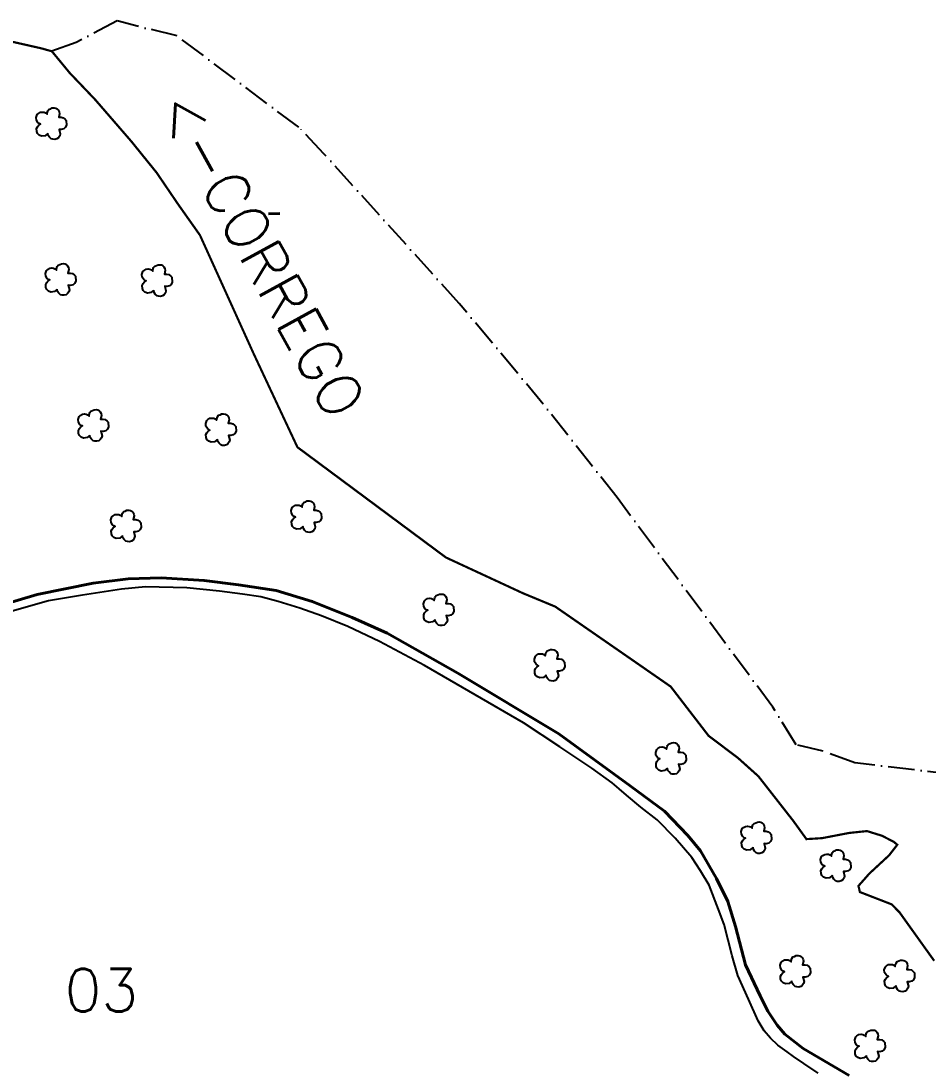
# Model space of a CAD drawing. Extents: x 742933 to 746083, y 7825389 to 7829844.
# Drawn here: x 743970.5 to 744383.7, y 7828058.4 to 7828536.5 of the extents above; entities that cross this region are included whole.
import ezdxf

# ---------------------------------------------------------------- set-up
doc = ezdxf.new("R2010")
doc.units = 0
doc.linetypes.add('CONTINUO', pattern=[0])
doc.linetypes.add('LIN3', pattern=[6, 4, -1, 0, -1])
doc.layers.add('0114001012', color=1, linetype='Continuous', lineweight=40)
doc.layers.add('0114001012003', color=5, linetype='Continuous', lineweight=25)
for name, color, linetype in [('_SIMBOLO ARVORE', 118, 'Continuous'), ('CERCA', 54, 'Continuous'), ('CURSOS_D_AGUA', 5, 'Continuous'), ('TEXTO', 7, 'Continuous')]:
    doc.layers.add(name, color=color, linetype=linetype)
doc.styles.add('ROMANS', font='romans')
doc.styles.add('SIMPLEX', font='simplex.shx', dxfattribs={"height": 20})

msp = doc.modelspace()

# ---------------------------------------------------------------- linework, layer by layer
at = {"layer": '0114001012', "linetype": 'Continuous'}
msp.add_lwpolyline([(744347.76, 7828055.9), (744326.75, 7828068.19), (744318.45, 7828074.66), (744314.93, 7828078.88), (744310.71, 7828085.21), (744307.19, 7828092.24), (744300.58, 7828106.3), (744295.93, 7828123.8), (744292.55, 7828135.19), (744287.34, 7828145.74), (744280.02, 7828158.31), (744274.25, 7828165.34), (744263.69, 7828176.31), (744248.07, 7828187.84), (744215.55, 7828211.64), (744169.48, 7828239.26), (744137.37, 7828257.44), (744121.33, 7828264.61), (744103.17, 7828271.92), (744086.8, 7828276.88), (744069.63, 7828279.56), (744054.01, 7828281.52), (744034.31, 7828282.65), (744019.39, 7828282.23), (744003.41, 7828280.26), (743977.94, 7828275.05), (743954.86, 7828268.3)], dxfattribs=at)
at = {"layer": '0114001012003'}
msp.add_lwpolyline([(744333.58, 7828056.98), (744327.1, 7828061.31), (744322.36, 7828064.58), (744319.55, 7828066.66), (744315.32, 7828069.76), (744311.88, 7828072.97), (744309.06, 7828076.18), (744306.29, 7828080.77), (744301.95, 7828090.63), (744297.09, 7828101.53), (744294.44, 7828110.37), (744290.78, 7828124.71), (744288.18, 7828131.52), (744283.96, 7828142.56), (744280.12, 7828149.23), (744276.11, 7828155.2), (744268.51, 7828164.05), (744260.38, 7828172.47), (744252.94, 7828178.22), (744246.34, 7828183.62), (744243.02, 7828186.61), (744239.86, 7828189.26), (744230.61, 7828195.93), (744216.01, 7828205.62), (744199.42, 7828216.56), (744177.37, 7828229.37), (744154.31, 7828242.73), (744133.83, 7828253.68), (744119.4, 7828260.55), (744107.43, 7828265.36), (744097.51, 7828268.9), (744087.64, 7828271.89), (744079.81, 7828274.09), (744071.41, 7828275.27), (744060.9, 7828276.63), (744046.02, 7828278.1), (744027.2, 7828278.66), (744016.35, 7828277.59), (743998.54, 7828274.78), (743982.98, 7828272.18), (743964.35, 7828266.88)], dxfattribs=at)
at = {"layer": '_SIMBOLO ARVORE', "linetype": 'CONTINUO'}
for points in [[(743982.76, 7828485.23, 0), (743981.51, 7828484.18, 0), (743979.93, 7828484, 0), (743978.8, 7828484.44, 0), (743978, 7828485.22, 0), (743977.67, 7828486.12, 0), (743977.58, 7828487.46, 0), (743978.01, 7828488.3, 0), (743978.46, 7828488.92, 0), (743979.38, 7828489.54, 0), (743978.8, 7828489.72, 0), (743978.22, 7828490.19, 0), (743977.55, 7828491.25, 0), (743977.43, 7828492.52, 0), (743977.91, 7828493.83, 0), (743978.43, 7828494.3, 0), (743979.35, 7828494.87, 0), (743980.33, 7828495, 0), (743981.11, 7828494.89, 0), (743981.73, 7828494.6, 0), (743982.41, 7828494, 0), (743982.61, 7828495.15, 0), (743982.78, 7828495.61, 0), (743983.29, 7828496.25, 0), (743984.04, 7828496.53, 0), (743984.77, 7828496.86, 0), (743985.6, 7828496.93, 0), (743986.38, 7828496.82, 0), (743987.01, 7828496.48, 0), (743987.49, 7828495.98, 0), (743987.9, 7828495.16, 0), (743988.06, 7828494.25, 0), (743987.68, 7828492.64, 0), (743988.82, 7828492.66, 0), (743989.75, 7828492.43, 0), (743990.63, 7828491.73, 0), (743991.12, 7828491.17, 0), (743991.26, 7828488.95, 0), (743990.71, 7828487.95, 0), (743989.99, 7828487.29, 0), (743988.85, 7828486.99, 0), (743987.85, 7828487.07, 0), (743988.38, 7828485, 0), (743988.14, 7828484.11, 0), (743987.54, 7828483.27, 0), (743986.88, 7828482.74, 0), (743985.94, 7828482.51, 0), (743985, 7828482.57, 0), (743984.31, 7828482.76, 0), (743983.51, 7828483.55, 0), (743982.96, 7828484.26, 0), (743982.79, 7828485.33, 0)], [(743986.98, 7828414.19, 0), (743985.74, 7828413.15, 0), (743984.15, 7828412.97, 0), (743983.02, 7828413.4, 0), (743982.22, 7828414.19, 0), (743981.89, 7828415.09, 0), (743981.8, 7828416.42, 0), (743982.24, 7828417.26, 0), (743982.69, 7828417.88, 0), (743983.6, 7828418.5, 0), (743983.02, 7828418.69, 0), (743982.45, 7828419.16, 0), (743981.78, 7828420.22, 0), (743981.66, 7828421.48, 0), (743982.14, 7828422.8, 0), (743982.65, 7828423.27, 0), (743983.58, 7828423.84, 0), (743984.56, 7828423.97, 0), (743985.34, 7828423.86, 0), (743985.95, 7828423.57, 0), (743986.63, 7828422.97, 0), (743986.83, 7828424.12, 0), (743987.01, 7828424.58, 0), (743987.51, 7828425.22, 0), (743988.26, 7828425.5, 0), (743989, 7828425.82, 0), (743989.82, 7828425.9, 0), (743990.61, 7828425.79, 0), (743991.24, 7828425.45, 0), (743991.71, 7828424.94, 0), (743992.12, 7828424.13, 0), (743992.29, 7828423.22, 0), (743991.91, 7828421.61, 0), (743993.04, 7828421.62, 0), (743993.98, 7828421.4, 0), (743994.86, 7828420.7, 0), (743995.35, 7828420.14, 0), (743995.48, 7828417.92, 0), (743994.94, 7828416.92, 0), (743994.21, 7828416.26, 0), (743993.07, 7828415.95, 0), (743992.07, 7828416.04, 0), (743992.61, 7828413.96, 0), (743992.36, 7828413.08, 0), (743991.76, 7828412.23, 0), (743991.1, 7828411.71, 0), (743990.16, 7828411.48, 0), (743989.23, 7828411.53, 0), (743988.53, 7828411.73, 0), (743987.73, 7828412.52, 0), (743987.19, 7828413.23, 0), (743987.02, 7828414.3, 0)], [(744030.93, 7828413.72, 0), (744029.68, 7828412.68, 0), (744028.1, 7828412.49, 0), (744026.97, 7828412.93, 0), (744026.17, 7828413.72, 0), (744025.84, 7828414.62, 0), (744025.75, 7828415.95, 0), (744026.18, 7828416.79, 0), (744026.64, 7828417.41, 0), (744027.55, 7828418.03, 0), (744026.97, 7828418.21, 0), (744026.4, 7828418.69, 0), (744025.72, 7828419.75, 0), (744025.6, 7828421.01, 0), (744026.09, 7828422.32, 0), (744026.6, 7828422.79, 0), (744027.53, 7828423.36, 0), (744028.5, 7828423.49, 0), (744029.28, 7828423.38, 0), (744029.9, 7828423.1, 0), (744030.58, 7828422.49, 0), (744030.78, 7828423.65, 0), (744030.95, 7828424.11, 0), (744031.46, 7828424.75, 0), (744032.21, 7828425.02, 0), (744032.94, 7828425.35, 0), (744033.77, 7828425.42, 0), (744034.55, 7828425.31, 0), (744035.19, 7828424.98, 0), (744035.66, 7828424.47, 0), (744036.07, 7828423.65, 0), (744036.23, 7828422.75, 0), (744035.86, 7828421.13, 0), (744036.99, 7828421.15, 0), (744037.92, 7828420.92, 0), (744038.81, 7828420.23, 0), (744039.3, 7828419.67, 0), (744039.43, 7828417.44, 0), (744038.88, 7828416.45, 0), (744038.16, 7828415.78, 0), (744037.02, 7828415.48, 0), (744036.02, 7828415.57, 0), (744036.55, 7828413.49, 0), (744036.31, 7828412.6, 0), (744035.71, 7828411.76, 0), (744035.05, 7828411.23, 0), (744034.11, 7828411, 0), (744033.18, 7828411.06, 0), (744032.48, 7828411.26, 0), (744031.68, 7828412.04, 0), (744031.13, 7828412.75, 0), (744030.97, 7828413.83, 0)], [(744001.86, 7828347.64, 0), (744000.61, 7828346.6, 0), (743999.03, 7828346.42, 0), (743997.9, 7828346.85, 0), (743997.1, 7828347.64, 0), (743996.77, 7828348.54, 0), (743996.68, 7828349.87, 0), (743997.11, 7828350.71, 0), (743997.57, 7828351.33, 0), (743998.48, 7828351.95, 0), (743997.9, 7828352.14, 0), (743997.33, 7828352.61, 0), (743996.65, 7828353.67, 0), (743996.53, 7828354.93, 0), (743997.02, 7828356.25, 0), (743997.53, 7828356.72, 0), (743998.46, 7828357.29, 0), (743999.43, 7828357.42, 0), (744000.21, 7828357.3, 0), (744000.83, 7828357.02, 0), (744001.51, 7828356.42, 0), (744001.71, 7828357.57, 0), (744001.88, 7828358.03, 0), (744002.39, 7828358.67, 0), (744003.14, 7828358.95, 0), (744003.88, 7828359.27, 0), (744004.7, 7828359.35, 0), (744005.48, 7828359.24, 0), (744006.12, 7828358.9, 0), (744006.59, 7828358.39, 0), (744007, 7828357.58, 0), (744007.16, 7828356.67, 0), (744006.79, 7828355.06, 0), (744007.92, 7828355.07, 0), (744008.86, 7828354.85, 0), (744009.74, 7828354.15, 0), (744010.23, 7828353.59, 0), (744010.36, 7828351.37, 0), (744009.81, 7828350.37, 0), (744009.09, 7828349.71, 0), (744007.95, 7828349.4, 0), (744006.95, 7828349.49, 0), (744007.48, 7828347.41, 0), (744007.24, 7828346.53, 0), (744006.64, 7828345.68, 0), (744005.98, 7828345.16, 0), (744005.04, 7828344.93, 0), (744004.11, 7828344.98, 0), (744003.41, 7828345.18, 0), (744002.61, 7828345.97, 0), (744002.06, 7828346.68, 0), (744001.9, 7828347.75, 0)], [(744059.97, 7828345.75, 0), (744058.73, 7828344.71, 0), (744057.14, 7828344.53, 0), (744056.01, 7828344.96, 0), (744055.21, 7828345.75, 0), (744054.88, 7828346.65, 0), (744054.79, 7828347.98, 0), (744055.23, 7828348.82, 0), (744055.68, 7828349.44, 0), (744056.59, 7828350.06, 0), (744056.01, 7828350.25, 0), (744055.44, 7828350.72, 0), (744054.77, 7828351.78, 0), (744054.65, 7828353.04, 0), (744055.13, 7828354.36, 0), (744055.64, 7828354.83, 0), (744056.57, 7828355.4, 0), (744057.55, 7828355.53, 0), (744058.33, 7828355.42, 0), (744058.95, 7828355.13, 0), (744059.62, 7828354.53, 0), (744059.83, 7828355.68, 0), (744060, 7828356.14, 0), (744060.5, 7828356.78, 0), (744061.26, 7828357.06, 0), (744061.99, 7828357.38, 0), (744062.82, 7828357.46, 0), (744063.6, 7828357.35, 0), (744064.23, 7828357.01, 0), (744064.7, 7828356.5, 0), (744065.12, 7828355.69, 0), (744065.28, 7828354.78, 0), (744064.9, 7828353.17, 0), (744066.03, 7828353.18, 0), (744066.97, 7828352.96, 0), (744067.85, 7828352.26, 0), (744068.34, 7828351.7, 0), (744068.47, 7828349.48, 0), (744067.93, 7828348.48, 0), (744067.2, 7828347.82, 0), (744066.06, 7828347.51, 0), (744065.06, 7828347.6, 0), (744065.6, 7828345.52, 0), (744065.35, 7828344.64, 0), (744064.75, 7828343.79, 0), (744064.09, 7828343.27, 0), (744063.15, 7828343.04, 0), (744062.22, 7828343.09, 0), (744061.52, 7828343.29, 0), (744060.72, 7828344.08, 0), (744060.18, 7828344.79, 0), (744060.01, 7828345.86, 0)], [(744098.93, 7828306.11, 0), (744097.69, 7828305.06, 0), (744096.11, 7828304.88, 0), (744094.98, 7828305.32, 0), (744094.18, 7828306.1, 0), (744093.85, 7828307, 0), (744093.76, 7828308.34, 0), (744094.19, 7828309.18, 0), (744094.64, 7828309.8, 0), (744095.56, 7828310.42, 0), (744094.98, 7828310.6, 0), (744094.4, 7828311.07, 0), (744093.73, 7828312.13, 0), (744093.61, 7828313.4, 0), (744094.09, 7828314.71, 0), (744094.6, 7828315.18, 0), (744095.53, 7828315.75, 0), (744096.51, 7828315.88, 0), (744097.29, 7828315.77, 0), (744097.91, 7828315.48, 0), (744098.59, 7828314.88, 0), (744098.79, 7828316.03, 0), (744098.96, 7828316.49, 0), (744099.47, 7828317.13, 0), (744100.22, 7828317.41, 0), (744100.95, 7828317.74, 0), (744101.78, 7828317.81, 0), (744102.56, 7828317.7, 0), (744103.19, 7828317.36, 0), (744103.67, 7828316.86, 0), (744104.08, 7828316.04, 0), (744104.24, 7828315.13, 0), (744103.86, 7828313.52, 0), (744105, 7828313.54, 0), (744105.93, 7828313.31, 0), (744106.81, 7828312.61, 0), (744107.3, 7828312.05, 0), (744107.44, 7828309.83, 0), (744106.89, 7828308.83, 0), (744106.17, 7828308.17, 0), (744105.03, 7828307.87, 0), (744104.03, 7828307.95, 0), (744104.56, 7828305.88, 0), (744104.32, 7828304.99, 0), (744103.72, 7828304.15, 0), (744103.05, 7828303.62, 0), (744102.12, 7828303.39, 0), (744101.18, 7828303.45, 0), (744100.49, 7828303.64, 0), (744099.68, 7828304.43, 0), (744099.14, 7828305.14, 0), (744098.97, 7828306.21, 0)], [(744016.76, 7828301.86, 0), (744015.51, 7828300.81, 0), (744013.93, 7828300.63, 0), (744012.8, 7828301.07, 0), (744012, 7828301.86, 0), (744011.67, 7828302.76, 0), (744011.58, 7828304.09, 0), (744012.01, 7828304.93, 0), (744012.47, 7828305.55, 0), (744013.38, 7828306.17, 0), (744012.8, 7828306.35, 0), (744012.23, 7828306.83, 0), (744011.55, 7828307.89, 0), (744011.43, 7828309.15, 0), (744011.92, 7828310.46, 0), (744012.43, 7828310.93, 0), (744013.36, 7828311.5, 0), (744014.34, 7828311.63, 0), (744015.12, 7828311.52, 0), (744015.73, 7828311.24, 0), (744016.41, 7828310.63, 0), (744016.61, 7828311.79, 0), (744016.78, 7828312.25, 0), (744017.29, 7828312.89, 0), (744018.04, 7828313.16, 0), (744018.78, 7828313.49, 0), (744019.6, 7828313.56, 0), (744020.38, 7828313.45, 0), (744021.02, 7828313.12, 0), (744021.49, 7828312.61, 0), (744021.9, 7828311.79, 0), (744022.06, 7828310.89, 0), (744021.69, 7828309.27, 0), (744022.82, 7828309.29, 0), (744023.76, 7828309.06, 0), (744024.64, 7828308.36, 0), (744025.13, 7828307.81, 0), (744025.26, 7828305.58, 0), (744024.72, 7828304.59, 0), (744023.99, 7828303.92, 0), (744022.85, 7828303.62, 0), (744021.85, 7828303.71, 0), (744022.38, 7828301.63, 0), (744022.14, 7828300.74, 0), (744021.54, 7828299.9, 0), (744020.88, 7828299.37, 0), (744019.94, 7828299.14, 0), (744019.01, 7828299.2, 0), (744018.31, 7828299.4, 0), (744017.51, 7828300.18, 0), (744016.96, 7828300.89, 0), (744016.8, 7828301.97, 0)], [(744159.15, 7828263.63, 0), (744157.9, 7828262.58, 0), (744156.32, 7828262.4, 0), (744155.19, 7828262.84, 0), (744154.39, 7828263.62, 0), (744154.06, 7828264.53, 0), (744153.97, 7828265.86, 0), (744154.4, 7828266.7, 0), (744154.86, 7828267.32, 0), (744155.77, 7828267.94, 0), (744155.19, 7828268.12, 0), (744154.62, 7828268.59, 0), (744153.95, 7828269.65, 0), (744153.82, 7828270.92, 0), (744154.31, 7828272.23, 0), (744154.82, 7828272.7, 0), (744155.75, 7828273.27, 0), (744156.73, 7828273.4, 0), (744157.51, 7828273.29, 0), (744158.12, 7828273, 0), (744158.8, 7828272.4, 0), (744159, 7828273.55, 0), (744159.18, 7828274.01, 0), (744159.68, 7828274.65, 0), (744160.43, 7828274.93, 0), (744161.17, 7828275.26, 0), (744161.99, 7828275.33, 0), (744162.77, 7828275.22, 0), (744163.41, 7828274.89, 0), (744163.88, 7828274.38, 0), (744164.29, 7828273.56, 0), (744164.45, 7828272.66, 0), (744164.08, 7828271.04, 0), (744165.21, 7828271.06, 0), (744166.15, 7828270.83, 0), (744167.03, 7828270.13, 0), (744167.52, 7828269.57, 0), (744167.65, 7828267.35, 0), (744167.11, 7828266.35, 0), (744166.38, 7828265.69, 0), (744165.24, 7828265.39, 0), (744164.24, 7828265.47, 0), (744164.78, 7828263.4, 0), (744164.53, 7828262.51, 0), (744163.93, 7828261.67, 0), (744163.27, 7828261.14, 0), (744162.33, 7828260.91, 0), (744161.4, 7828260.97, 0), (744160.7, 7828261.16, 0), (744159.9, 7828261.95, 0), (744159.36, 7828262.66, 0), (744159.19, 7828263.74, 0)], [(744209.71, 7828238.36, 0), (744208.46, 7828237.32, 0), (744206.88, 7828237.13, 0), (744205.75, 7828237.57, 0), (744204.95, 7828238.36, 0), (744204.62, 7828239.26, 0), (744204.53, 7828240.59, 0), (744204.96, 7828241.43, 0), (744205.42, 7828242.05, 0), (744206.33, 7828242.67, 0), (744205.75, 7828242.86, 0), (744205.18, 7828243.33, 0), (744204.5, 7828244.39, 0), (744204.38, 7828245.65, 0), (744204.87, 7828246.96, 0), (744205.38, 7828247.44, 0), (744206.31, 7828248, 0), (744207.28, 7828248.13, 0), (744208.06, 7828248.02, 0), (744208.68, 7828247.74, 0), (744209.36, 7828247.13, 0), (744209.56, 7828248.29, 0), (744209.73, 7828248.75, 0), (744210.24, 7828249.39, 0), (744210.99, 7828249.66, 0), (744211.73, 7828249.99, 0), (744212.55, 7828250.07, 0), (744213.33, 7828249.95, 0), (744213.97, 7828249.62, 0), (744214.44, 7828249.11, 0), (744214.85, 7828248.3, 0), (744215.01, 7828247.39, 0), (744214.64, 7828245.77, 0), (744215.77, 7828245.79, 0), (744216.7, 7828245.57, 0), (744217.59, 7828244.87, 0), (744218.08, 7828244.31, 0), (744218.21, 7828242.08, 0), (744217.66, 7828241.09, 0), (744216.94, 7828240.43, 0), (744215.8, 7828240.12, 0), (744214.8, 7828240.21, 0), (744215.33, 7828238.13, 0), (744215.09, 7828237.25, 0), (744214.49, 7828236.4, 0), (744213.83, 7828235.87, 0), (744212.89, 7828235.64, 0), (744211.96, 7828235.7, 0), (744211.26, 7828235.9, 0), (744210.46, 7828236.68, 0), (744209.91, 7828237.39, 0), (744209.75, 7828238.47, 0)], [(744264.96, 7828195.88, 0), (744263.72, 7828194.84, 0), (744262.13, 7828194.65, 0), (744261.01, 7828195.09, 0), (744260.21, 7828195.88, 0), (744259.88, 7828196.78, 0), (744259.79, 7828198.11, 0), (744260.22, 7828198.95, 0), (744260.67, 7828199.57, 0), (744261.58, 7828200.19, 0), (744261, 7828200.38, 0), (744260.43, 7828200.85, 0), (744259.76, 7828201.91, 0), (744259.64, 7828203.17, 0), (744260.12, 7828204.49, 0), (744260.63, 7828204.96, 0), (744261.56, 7828205.53, 0), (744262.54, 7828205.66, 0), (744263.32, 7828205.54, 0), (744263.94, 7828205.26, 0), (744264.61, 7828204.66, 0), (744264.82, 7828205.81, 0), (744264.99, 7828206.27, 0), (744265.49, 7828206.91, 0), (744266.25, 7828207.19, 0), (744266.98, 7828207.51, 0), (744267.81, 7828207.59, 0), (744268.59, 7828207.48, 0), (744269.22, 7828207.14, 0), (744269.69, 7828206.63, 0), (744270.11, 7828205.82, 0), (744270.27, 7828204.91, 0), (744269.89, 7828203.3, 0), (744271.03, 7828203.31, 0), (744271.96, 7828203.09, 0), (744272.84, 7828202.39, 0), (744273.33, 7828201.83, 0), (744273.47, 7828199.6, 0), (744272.92, 7828198.61, 0), (744272.2, 7828197.95, 0), (744271.06, 7828197.64, 0), (744270.06, 7828197.73, 0), (744270.59, 7828195.65, 0), (744270.35, 7828194.77, 0), (744269.74, 7828193.92, 0), (744269.08, 7828193.4, 0), (744268.14, 7828193.17, 0), (744267.21, 7828193.22, 0), (744266.51, 7828193.42, 0), (744265.71, 7828194.21, 0), (744265.17, 7828194.92, 0), (744265, 7828195.99, 0)], [(744303.93, 7828159.78, 0), (744302.68, 7828158.73, 0), (744301.1, 7828158.55, 0), (744299.97, 7828158.99, 0), (744299.17, 7828159.77, 0), (744298.84, 7828160.67, 0), (744298.75, 7828162, 0), (744299.18, 7828162.84, 0), (744299.64, 7828163.47, 0), (744300.55, 7828164.08, 0), (744299.97, 7828164.27, 0), (744299.4, 7828164.74, 0), (744298.72, 7828165.8, 0), (744298.6, 7828167.06, 0), (744299.09, 7828168.38, 0), (744299.6, 7828168.85, 0), (744300.53, 7828169.42, 0), (744301.5, 7828169.55, 0), (744302.28, 7828169.44, 0), (744302.9, 7828169.15, 0), (744303.58, 7828168.55, 0), (744303.78, 7828169.7, 0), (744303.95, 7828170.16, 0), (744304.46, 7828170.8, 0), (744305.21, 7828171.08, 0), (744305.94, 7828171.4, 0), (744306.77, 7828171.48, 0), (744307.55, 7828171.37, 0), (744308.19, 7828171.03, 0), (744308.66, 7828170.52, 0), (744309.07, 7828169.71, 0), (744309.23, 7828168.8, 0), (744308.86, 7828167.19, 0), (744309.99, 7828167.21, 0), (744310.92, 7828166.98, 0), (744311.81, 7828166.28, 0), (744312.3, 7828165.72, 0), (744312.43, 7828163.5, 0), (744311.88, 7828162.5, 0), (744311.16, 7828161.84, 0), (744310.02, 7828161.53, 0), (744309.02, 7828161.62, 0), (744309.55, 7828159.55, 0), (744309.31, 7828158.66, 0), (744308.71, 7828157.82, 0), (744308.05, 7828157.29, 0), (744307.11, 7828157.06, 0), (744306.18, 7828157.11, 0), (744305.48, 7828157.31, 0), (744304.68, 7828158.1, 0), (744304.13, 7828158.81, 0), (744303.97, 7828159.88, 0)], [(744340.06, 7828147.03, 0), (744338.81, 7828145.99, 0), (744337.23, 7828145.8, 0), (744336.1, 7828146.24, 0), (744335.3, 7828147.03, 0), (744334.97, 7828147.93, 0), (744334.88, 7828149.26, 0), (744335.31, 7828150.1, 0), (744335.76, 7828150.72, 0), (744336.68, 7828151.34, 0), (744336.1, 7828151.53, 0), (744335.52, 7828152, 0), (744334.85, 7828153.06, 0), (744334.73, 7828154.32, 0), (744335.22, 7828155.63, 0), (744335.73, 7828156.11, 0), (744336.66, 7828156.67, 0), (744337.63, 7828156.81, 0), (744338.41, 7828156.69, 0), (744339.03, 7828156.41, 0), (744339.71, 7828155.8, 0), (744339.91, 7828156.96, 0), (744340.08, 7828157.42, 0), (744340.59, 7828158.06, 0), (744341.34, 7828158.33, 0), (744342.07, 7828158.66, 0), (744342.9, 7828158.74, 0), (744343.68, 7828158.62, 0), (744344.31, 7828158.29, 0), (744344.79, 7828157.78, 0), (744345.2, 7828156.97, 0), (744345.36, 7828156.06, 0), (744344.99, 7828154.44, 0), (744346.12, 7828154.46, 0), (744347.05, 7828154.24, 0), (744347.94, 7828153.54, 0), (744348.42, 7828152.98, 0), (744348.56, 7828150.75, 0), (744348.01, 7828149.76, 0), (744347.29, 7828149.1, 0), (744346.15, 7828148.79, 0), (744345.15, 7828148.88, 0), (744345.68, 7828146.8, 0), (744345.44, 7828145.92, 0), (744344.84, 7828145.07, 0), (744344.18, 7828144.55, 0), (744343.24, 7828144.31, 0), (744342.3, 7828144.37, 0), (744341.61, 7828144.57, 0), (744340.81, 7828145.35, 0), (744340.26, 7828146.06, 0), (744340.09, 7828147.14, 0)], [(744321.64, 7828098.89, 0), (744320.39, 7828097.84, 0), (744318.81, 7828097.66, 0), (744317.68, 7828098.1, 0), (744316.88, 7828098.89, 0), (744316.55, 7828099.79, 0), (744316.46, 7828101.12, 0), (744316.89, 7828101.96, 0), (744317.35, 7828102.58, 0), (744318.26, 7828103.2, 0), (744317.68, 7828103.38, 0), (744317.11, 7828103.86, 0), (744316.43, 7828104.92, 0), (744316.31, 7828106.18, 0), (744316.8, 7828107.49, 0), (744317.31, 7828107.96, 0), (744318.24, 7828108.53, 0), (744319.21, 7828108.66, 0), (744319.99, 7828108.55, 0), (744320.61, 7828108.27, 0), (744321.29, 7828107.66, 0), (744321.49, 7828108.82, 0), (744321.66, 7828109.28, 0), (744322.17, 7828109.92, 0), (744322.92, 7828110.19, 0), (744323.65, 7828110.52, 0), (744324.48, 7828110.59, 0), (744325.26, 7828110.48, 0), (744325.9, 7828110.15, 0), (744326.37, 7828109.64, 0), (744326.78, 7828108.82, 0), (744326.94, 7828107.92, 0), (744326.57, 7828106.3, 0), (744327.7, 7828106.32, 0), (744328.63, 7828106.09, 0), (744329.52, 7828105.39, 0), (744330.01, 7828104.84, 0), (744330.14, 7828102.61, 0), (744329.59, 7828101.62, 0), (744328.87, 7828100.95, 0), (744327.73, 7828100.65, 0), (744326.73, 7828100.74, 0), (744327.26, 7828098.66, 0), (744327.02, 7828097.77, 0), (744326.42, 7828096.93, 0), (744325.76, 7828096.4, 0), (744324.82, 7828096.17, 0), (744323.89, 7828096.23, 0), (744323.19, 7828096.43, 0), (744322.39, 7828097.21, 0), (744321.84, 7828097.92, 0), (744321.68, 7828099, 0)], [(744369.1, 7828096.77, 0), (744367.85, 7828095.72, 0), (744366.27, 7828095.54, 0), (744365.14, 7828095.98, 0), (744364.34, 7828096.76, 0), (744364.01, 7828097.66, 0), (744363.92, 7828098.99, 0), (744364.35, 7828099.83, 0), (744364.81, 7828100.46, 0), (744365.72, 7828101.07, 0), (744365.14, 7828101.26, 0), (744364.57, 7828101.73, 0), (744363.9, 7828102.79, 0), (744363.77, 7828104.05, 0), (744364.26, 7828105.37, 0), (744364.77, 7828105.84, 0), (744365.7, 7828106.41, 0), (744366.68, 7828106.54, 0), (744367.46, 7828106.43, 0), (744368.07, 7828106.14, 0), (744368.75, 7828105.54, 0), (744368.95, 7828106.69, 0), (744369.13, 7828107.15, 0), (744369.63, 7828107.79, 0), (744370.38, 7828108.07, 0), (744371.12, 7828108.39, 0), (744371.94, 7828108.47, 0), (744372.72, 7828108.36, 0), (744373.36, 7828108.02, 0), (744373.83, 7828107.51, 0), (744374.24, 7828106.7, 0), (744374.41, 7828105.79, 0), (744374.03, 7828104.18, 0), (744375.16, 7828104.19, 0), (744376.1, 7828103.97, 0), (744376.98, 7828103.27, 0), (744377.47, 7828102.71, 0), (744377.6, 7828100.49, 0), (744377.06, 7828099.49, 0), (744376.33, 7828098.83, 0), (744375.19, 7828098.52, 0), (744374.19, 7828098.61, 0), (744374.73, 7828096.53, 0), (744374.48, 7828095.65, 0), (744373.88, 7828094.8, 0), (744373.22, 7828094.28, 0), (744372.28, 7828094.05, 0), (744371.35, 7828094.1, 0), (744370.65, 7828094.3, 0), (744369.85, 7828095.09, 0), (744369.31, 7828095.8, 0), (744369.14, 7828096.87, 0)], [(744355.64, 7828064.91, 0), (744354.39, 7828063.86, 0), (744352.81, 7828063.68, 0), (744351.68, 7828064.12, 0), (744350.88, 7828064.9, 0), (744350.55, 7828065.8, 0), (744350.46, 7828067.13, 0), (744350.89, 7828067.98, 0), (744351.35, 7828068.6, 0), (744352.26, 7828069.21, 0), (744351.68, 7828069.4, 0), (744351.11, 7828069.87, 0), (744350.44, 7828070.93, 0), (744350.31, 7828072.19, 0), (744350.8, 7828073.51, 0), (744351.31, 7828073.98, 0), (744352.24, 7828074.55, 0), (744353.22, 7828074.68, 0), (744354, 7828074.57, 0), (744354.61, 7828074.28, 0), (744355.29, 7828073.68, 0), (744355.49, 7828074.83, 0), (744355.67, 7828075.29, 0), (744356.17, 7828075.93, 0), (744356.92, 7828076.21, 0), (744357.66, 7828076.53, 0), (744358.48, 7828076.61, 0), (744359.26, 7828076.5, 0), (744359.9, 7828076.16, 0), (744360.37, 7828075.65, 0), (744360.78, 7828074.84, 0), (744360.95, 7828073.93, 0), (744360.57, 7828072.32, 0), (744361.7, 7828072.34, 0), (744362.64, 7828072.11, 0), (744363.52, 7828071.41, 0), (744364.01, 7828070.85, 0), (744364.14, 7828068.63, 0), (744363.6, 7828067.63, 0), (744362.87, 7828066.97, 0), (744361.73, 7828066.66, 0), (744360.73, 7828066.75, 0), (744361.27, 7828064.68, 0), (744361.02, 7828063.79, 0), (744360.42, 7828062.95, 0), (744359.76, 7828062.42, 0), (744358.82, 7828062.19, 0), (744357.89, 7828062.24, 0), (744357.19, 7828062.44, 0), (744356.39, 7828063.23, 0), (744355.85, 7828063.94, 0), (744355.68, 7828065.01, 0)]]:
    msp.add_polyline3d(points, dxfattribs=at)
at = {"layer": 'CERCA', "linetype": 'LIN3', "ltscale": 3}
msp.add_lwpolyline([(744413.41, 7828190.92), (744350.37, 7828198.4), (744336, 7828203.69), (744323.65, 7828206.65), (744313.01, 7828223.79), (744242.05, 7828319.26), (744208.44, 7828361.93), (744170.19, 7828407.7), (744108.48, 7828476.02), (744097.01, 7828488.1), (744041.67, 7828529.66), (744014.28, 7828536.5), (743995.69, 7828526.73), (743984.59, 7828522.68)], dxfattribs=at)
at = {"layer": 'CURSOS_D_AGUA', "const_width": 1}
msp.add_lwpolyline([(743965.47, 7828527.27), (743979.75, 7828524.04), (743984.59, 7828522.68), (743992.73, 7828512.81), (744004.35, 7828500.61), (744020.72, 7828481.7), (744032.26, 7828467.43), (744042.15, 7828452.88), (744052.04, 7828438.88), (744076.4, 7828385.07), (744096.44, 7828342.25), (744164.08, 7828291.98), (744199.12, 7828275.71), (744213.89, 7828269.58), (744248.25, 7828245.78), (744266.48, 7828233.13), (744283.74, 7828210.7), (744297.12, 7828200.61), (744306.42, 7828192.26), (744322.33, 7828171.91), (744328.3, 7828163.62), (744335.41, 7828164.05), (744347.7, 7828166.42), (744355.89, 7828167.28), (744362.78, 7828165.13), (744368.17, 7828162.33), (744369.68, 7828161.04), (744366.02, 7828156.3), (744356.96, 7828147.9), (744352.01, 7828142.3), (744352.65, 7828139.5), (744367.09, 7828133.9), (744370.72, 7828130.23), (744386.49, 7828108.17)], dxfattribs=at)

# ---------------------------------------------------------------- texts
at = {"layer": 'TEXTO', "style": 'ROMANS'}
msp.add_text('<-CÓRREGO', height=19.5, rotation=298.7804, dxfattribs=at).set_placement((744031.91, 7828497.72))
at = {"layer": 'TEXTO', "linetype": 'Continuous', "style": 'SIMPLEX'}
msp.add_text('03', height=19.5, dxfattribs=at).set_placement((743990.43, 7828084.98))

doc.saveas('drawing.dxf')
